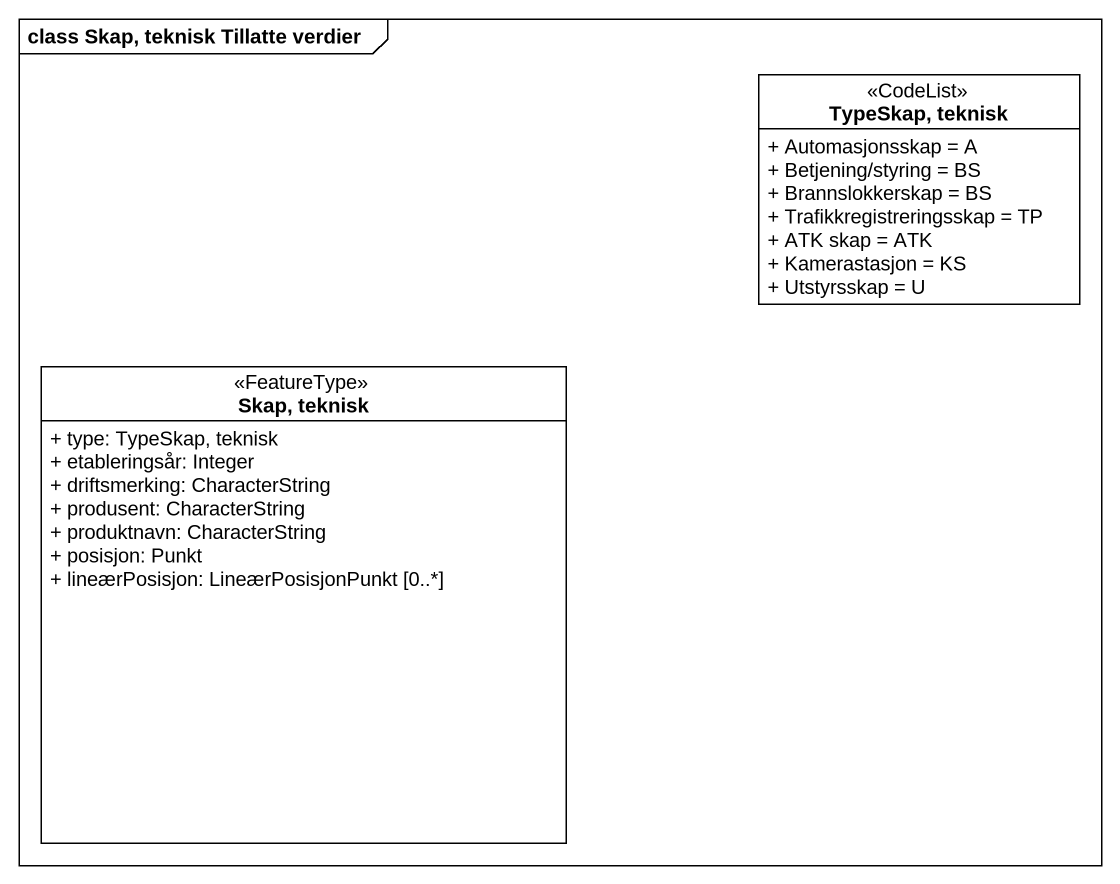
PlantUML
@startuml
mainframe class Skap, teknisk Tillatte verdier
hide circle
hide empty members
skinparam classAttributeIconSize 0
class "TypeSkap, teknisk" as TypeSkap_teknisk <<CodeList>> {
  + Automasjonsskap = A
  + Betjening/styring = BS
  + Brannslokkerskap = BS
  + Trafikkregistreringsskap = TP
  + ATK skap = ATK
  + Kamerastasjon = KS
  + Utstyrsskap = U
}
class "Skap, teknisk" as Skap_teknisk <<FeatureType>> {
  + type: TypeSkap, teknisk
  + etableringsår: Integer
  + driftsmerking: CharacterString
  + produsent: CharacterString
  + produktnavn: CharacterString
  + posisjon: Punkt
  + lineærPosisjon: LineærPosisjonPunkt [0..*]
}
@enduml
